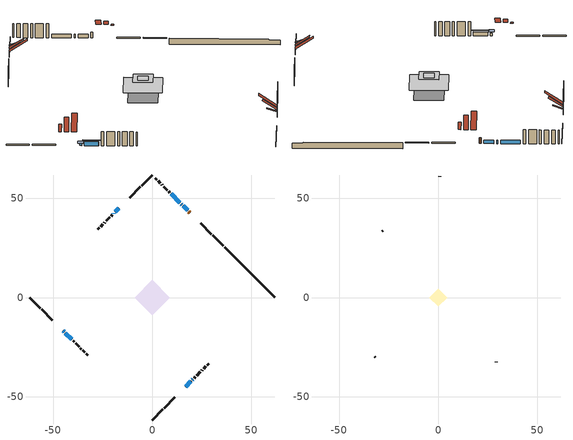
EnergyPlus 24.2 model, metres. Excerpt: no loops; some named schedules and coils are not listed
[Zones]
conditioned space
 floor adiabatic (AdiabaticFloorConstruction): -8.85,0 0,8.85 8.85,0 0,-8.85 z3.3
 floor foundation (Slab1 construction): -6.33,0.5 -0.5,6.33 6.33,-0.5 0.5,-6.33 z-1.17
 wall outside (RimJoist1 construction): 0,-61.76 5.32,-56.44 / -61.76,0 -56.44,-5.32 / 0,61.76 -5.32,56.44 / 35.79,25.97 30.47,31.29 z0.86:1.16
 wall outside (RimJoist2 construction): 5.97,-55.79 11.41,-50.35 / -55.79,-5.97 -50.35,-11.41 / -5.97,55.79 -11.41,50.35 / 29.82,31.95 24.38,37.38 z0.86:1.16
 wall outside (AdiabaticWallConstruction 1): 18.92,42.84 18.49,43.27 z0.86:2.89
 wall outside (AdiabaticWallConstruction): -44.89,-16.87 -44.46,-17.31 z0.86:1.78; 17.83,43.93 15.57,46.19 / 16.87,-44.89 19.54,-42.22 / -16.87,44.89 -18.65,43.11 / 14.91,46.85 14.62,47.14 / 20.19,-41.57 20.48,-41.28 / -19.3,42.46 -19.45,42.31 / 13.97,47.8 9.53,52.24 z0.86:2.08; -43.8,-17.96 -40.59,-21.17 z0.86:2.21
 wall outside (Wall1 construction): 21.14,-40.62 21.73,-40.03 / -39.94,-21.82 -39.34,-22.42 / -20.11,41.65 -20.7,41.06 / 8.87,52.89 8.28,53.48 z0.86:5.74
 wall outside (Wall2 construction): 22.39,-39.37 24.2,-37.56 / -38.69,-23.07 -36.88,-24.89 / -21.36,40.4 -23.17,38.59 / 7.62,54.14 5.81,55.95 z0.86:5.74
 wall outside (Wall3 construction): 24.86,-36.9 25.29,-36.47 / -36.22,-25.54 -35.79,-25.97 / -23.83,37.94 -24.26,37.5 / 5.15,56.61 4.72,57.04 z0.86:5.74
 wall outside (Wall5 construction): 25.95,-35.82 27.03,-34.73 / -35.13,-26.63 -34.04,-27.72 / -24.91,36.85 -26,35.76 / 4.06,57.7 2.98,58.79 z0.86:5.74
 wall outside (Wall7 construction): 27.69,-34.07 28.48,-33.28 / -33.39,-28.38 -32.59,-29.17 / -26.66,35.1 -27.45,34.31 / 2.32,59.44 1.53,60.24 z0.86:5.74
 wall foundation (FoundationWall1 construction): 36.45,25.31,-1.17 36.45,25.31,0.86 59.23,2.53,0.86 59.23,2.53,0.51 61.76,0,0.51 61.76,0,-1.17
 window (WindowConstruction 5): -44.89,-16.87 -44.46,-17.3 z0.86:1.77
 window (WindowConstruction 2): 17.83,43.93 15.57,46.19 z0.86:2.08
 window (WindowConstruction 3): 16.87,-44.89 19.54,-42.23 z0.86:2.08
 window (WindowConstruction 4): -16.87,44.89 -18.65,43.11 z0.86:2.08
 window (WindowConstruction 6): 14.91,46.85 14.62,47.14 z0.86:2.08
 window (WindowConstruction 7): 20.19,-41.57 20.48,-41.28 z0.86:2.08
 window (WindowConstruction): -43.8,-17.96 -40.59,-21.17 z0.86:2.21
 window (WindowConstruction 8): -19.31,42.46 -19.45,42.31 z0.86:2.08
 window (WindowConstruction 1): 13.97,47.8 9.53,52.24 z0.86:2.08
 door (Door): 18.92,42.84 18.49,43.27 z0.86:2.89
 ceiling adiabatic (AdiabaticFloorConstruction): 0,-8.85 8.85,0 0,8.85 -8.85,0 z3.3
 roof outside (Roof2 construction): 14.32,-47.44,5.74 11.04,-44.17,8.82 10.06,-45.15,8.82 13.33,-48.43,5.74; -47.44,-14.32,5.74 -44.17,-11.04,8.82 -45.15,-10.06,8.82 -48.43,-13.33,5.74; -14.32,47.44,5.74 -11.04,44.17,8.82 -10.06,45.15,8.82 -13.33,48.43,5.74; 21.47,40.29,5.74 18.2,37.02,8.82 19.18,36.03,8.82 22.46,39.31,5.74
attic - vented
 floor to conditioned space (Floor1 construction Reversed): -2.38,0 0,2.38 2.38,0 0,-2.38 z5.74
 floor to conditioned space (Floor2 construction Reversed): -4.53,0 0,4.53 4.53,0 0,-4.53 z5.74
 wall outside (Wall8 construction): 29.14,-32.62 29.35,-32.41 / -31.94,-29.82 -31.72,-30.04 / -28.11,33.65 -28.32,33.44 / 0.87,60.89 0.66,61.11 z0.86:5.74
 roof outside (Roof1 construction): 12.68,-49.08,5.74 10.36,-46.76,6.83 9.74,-47.37,6.83 12.07,-49.7,5.74; -49.08,-12.68,5.74 -46.76,-10.36,6.83 -47.37,-9.74,6.83 -49.7,-12.07,5.74; -12.68,49.08,5.74 -10.36,46.76,6.83 -9.74,47.37,6.83 -12.07,49.7,5.74; 23.11,38.65,5.74 20.79,36.33,6.83 21.4,35.71,6.83 23.73,38.04,5.74
 roof outside (Roof3 construction): 16.22,-45.55,5.74 12.09,-41.42,9.63 10.84,-42.66,9.63 14.97,-46.79,5.74; -45.55,-16.22,5.74 -41.42,-12.09,9.63 -42.66,-10.84,9.63 -46.79,-14.97,5.74; -16.22,45.55,5.74 -12.09,41.42,9.63 -10.84,42.66,9.63 -14.97,46.79,5.74; 19.57,42.19,5.74 15.44,38.06,9.63 16.69,36.82,9.63 20.82,40.95,5.74
shading: -44.03,-17.73 -45.32,-16.44 -46.4,-17.52 -45.1,-18.81 z2.38; -40.16,-21.6 -44.23,-17.53 -44.34,-17.64 -40.27,-21.7 z2.82
[Building]
Building 1: Terrain=Suburbs
[Site:Location]
Montreal Intl AP_QC: Latitude {deg}=45.47; Longitude {deg}=-73.74; Time Zone {hr}=-5; Elevation {m}=36; Keep Site Location Information=Yes
[Site:GroundTemperature:Shallow]
2.07863, -0.316383, -0.508184, 0.628371, 5.19101, 9.73239, 13.6695, 16.1636, 16.3755, 14.347, 10.5102, 6.10817
[Site:WaterMainsTemperature]
Calculation Method=Schedule; Temperature Schedule=mains temperature schedule
[Material] Roughness=Rough; Thermal Absorptance=0.9
Name | Thickness {m} | Conductivity {W/m-K} | Density {kg/m3} | Specific Heat {J/kg-K} | Solar Absorptance | Visible Absorptance
asphalt or fiberglass shingles | 0.00635 | 0.162714 | 1121.4 | 1465.45 | 0.84 | 0.84
ceiling loosefill ins | 0.0846667 | 0.0480833 | 16.02 | 1046.75 | 0.7 | 0.7
ceiling stud and cavity | 0.1397 | 0.0932282 | 65.682 | 1177.47 | 0.7 | 0.7
ceiling stud and cavity 1 | 0.1397 | 0.101195 | 65.682 | 1177.47 | 0.7 | 0.7
concrete 4.0 in. | 0.1016 | 1.803125 | 2242.8 | 837.4 | 0.7 | 0.7
concrete 8.0 in. | 0.2032 | 1.803125 | 2242.8 | 837.4 | 0.7 | 0.7
door material | 0.04445 | 0.053851 | 512.64 | 1214.23 | 0.7 | 0.7
exterior vertical ins | 0.0330777 | 0.029427 | 32.04 | 1214.23 | 0.7 | 0.7
floor covering | 0.0127 | 0.0433444 | 54.468 | 1339.84 | 0.6 | 0.6
floor rigid ins; wall rigid ins 1 | 0.512978 | 0.029427 | 32.04 | 1214.23 | 0.7 | 0.7
floor stud and cavity | 0.1397 | 1.75129 | 37.0049 | 1207.88 | 0.7 | 0.7
furniture material conditioned space 1 | 0.1524 | 0.115458 | 640.8 | 1214.23 | 0.6 | 0.6
gypsum board | 0.0127 | 0.160291 | 801 | 837.4 | 0.6 | 0.6
gypsum board 1 | 0.0127 | 0.160291 | 801 | 837.4 | 0.7 | 0.7
osb sheathing 0.5 in. | 0.0127 | 0.115458 | 512.64 | 1214.23 | 0.7 | 0.7
osb sheathing 0.75 in. | 0.01905 | 0.115458 | 512.64 | 1214.23 | 0.7 | 0.7
osb sheathing 2.0 in. | 0.0508 | 0.115458 | 512.64 | 1214.23 | 0.7 | 0.7
rim joist rigid ins; wall rigid ins | 0.051816 | 0.029427 | 32.04 | 1214.23 | 0.7 | 0.7
rim joist rigid ins 1 | 0.103632 | 0.029427 | 32.04 | 1214.23 | 0.7 | 0.7
rim joist stud and cavity | 0.0508 | 0.0379815 | 125.044 | 1163.47 | 0.6 | 0.6
rim joist stud and cavity 1 | 0.0508 | 0.0592914 | 125.044 | 1163.47 | 0.6 | 0.6
roof stud and cavity | 0.2032 | 0.113456 | 78.34581 | 1123.46 | 0.7 | 0.7
wall stud and cavity | 0.1397 | 0.148021 | 139.0536 | 1170.24 | 0.7 | 0.7
wall stud and cavity 1 | 0.1397 | 0.185807 | 139.0536 | 1170.24 | 0.7 | 0.7
wall stud and cavity 2 | 0.1397 | 0.32384 | 139.0536 | 1170.24 | 0.7 | 0.7
wall stud and cavity 3 | 0.1397 | 0.203435 | 139.0536 | 1170.24 | 0.7 | 0.7
wall stud and cavity 4 | 0.1397 | 0.318638 | 139.0536 | 1170.24 | 0.7 | 0.7
wall stud and cavity 5 | 0.0889 | 6.1454 | 50.32683 | 1063.81 | 0.6 | 0.6
wall stud and cavity 6 | 0.0889 | 0.380278 | 52.3479 | 1209.89 | 0.7 | 0.7
wall stud and cavity 7 | 0.0889 | 0.391764 | 83.0341 | 1211.67 | 0.7 | 0.7
wood siding | 0.0254 | 0.102417 | 544.68 | 1172.36 | 0 | 0
wood siding 1 | 0.00254 | 0.102417 | 544.68 | 1172.36 | 0 | 0
wood siding 2; wood siding 3; wood siding 4 | 0.0254 | 0.102417 | 544.68 | 1172.36 | 0.7 | 0.7
[WindowMaterial:SimpleGlazingSystem]
Name | U-Factor {W/m2-K} | Solar Heat Gain Coefficient
WindowMaterial | 4.09838 | 0.69
WindowMaterial 1 | 2.97187 | 0.6
WindowMaterial 2 | 2.97868 | 0.61
WindowMaterial 3 | 3.09508 | 0.34
[Construction]
AdiabaticFloorConstruction: floor stud and cavity, floor rigid ins, osb sheathing 0.75 in., floor covering
AdiabaticWallConstruction: wood siding 3, wall rigid ins 1, wall stud and cavity 6, gypsum board
AdiabaticWallConstruction 1: wood siding 4, wall rigid ins 1, wall stud and cavity 6, gypsum board
Door: door material
Floor1 construction Reversed: gypsum board, ceiling stud and cavity, ceiling loosefill ins
Floor2 construction Reversed: gypsum board, ceiling stud and cavity 1, ceiling loosefill ins
FoundationWall1 construction: concrete 8.0 in., gypsum board 1
furniture construction conditioned space 1: furniture material conditioned space 1
PartitionWallConstruction: gypsum board, wall stud and cavity 7, gypsum board
RimJoist1 construction: wood siding 2, rim joist rigid ins, osb sheathing 2.0 in., rim joist stud and cavity
RimJoist2 construction: wood siding 2, rim joist rigid ins 1, osb sheathing 2.0 in., rim joist stud and cavity 1
Roof1 construction; Roof3 construction: asphalt or fiberglass shingles
Roof2 construction: asphalt or fiberglass shingles, osb sheathing 0.75 in., roof stud and cavity, gypsum board
Slab1 construction: concrete 4.0 in.
Wall1 construction: wood siding, wall rigid ins, osb sheathing 0.5 in., wall stud and cavity, gypsum board
Wall2 construction: wood siding, wall rigid ins, osb sheathing 0.5 in., wall stud and cavity 1, gypsum board
Wall3 construction: wood siding, wall rigid ins, osb sheathing 0.5 in., wall stud and cavity 2, gypsum board
Wall5 construction: wood siding, wall rigid ins, osb sheathing 0.5 in., wall stud and cavity 3, gypsum board
Wall7 construction: wood siding, wall rigid ins, osb sheathing 0.5 in., wall stud and cavity 4, gypsum board
Wall8 construction: wood siding 1, wall stud and cavity 5
WindowConstruction; WindowConstruction 1; WindowConstruction 3; WindowConstruction 4: WindowMaterial
WindowConstruction 2: WindowMaterial 1
WindowConstruction 5: WindowMaterial 2
WindowConstruction 6; WindowConstruction 7; WindowConstruction 8: WindowMaterial 3
[Zone] Multiplier=1; Part of Total Floor Area=Yes
Name | Volume {m3}
attic - vented | 28.2561
conditioned space | 590.7
[Space]
Name | Zone | Volume {m3}
attic - vented 1 | attic - vented | 28.2561
conditioned space 1 | conditioned space | 590.7
[ZoneInfiltration:EffectiveLeakageArea]
infil attic - vented 1: Zone or Space=attic - vented 1; Schedule=Always On Discrete; Effective Air Leakage Area {cm2}=2095.2; Stack Coefficient=0.000609926; Wind Coefficient=1.66862e-05
[ZoneMixing]
whole house fan mix: Zone or Space=attic - vented; Schedule=Always On Continuous; Design Flow Rate Calculation Method=Flow/Zone; Design Flow Rate {m3/s}=0; Source Zone or Space=conditioned space
[SurfaceProperty:ExposedFoundationPerimeter]
Slab1: Exposed Perimeter Calculation Method=TotalExposedPerimeter; Total Exposed Perimeter {m}=35.8
[InternalMass] Zone or ZoneList=conditioned space; Space or SpaceList=conditioned space 1
Name | Construction | Surface Area {m2}
furniture mass conditioned space 1 | furniture construction conditioned space 1 | 94.5199
partition wall mass | PartitionWallConstruction | 236.3
[Lights]
interior lighting: Zone or ZoneList or Space or SpaceList=conditioned space 1; Schedule=interior lighting schedule; Design Level Calculation Method=LightingLevel; Lighting Level {W}=343.2; Return Air Fraction=0; Fraction Radiant=0.6; Fraction Visible=0.2; Fraction Replaceable=1
[People]
occupants: Zone or ZoneList or Space or SpaceList=conditioned space 1; Number of People Schedule=occupants schedule; Number of People Calculation Method=People; Number of People=3; Fraction Radiant=0.314171; Sensible Heat Fraction=0.56303; Activity Level Schedule=occupants activity schedule; Carbon Dioxide Generation Rate {m3/s-W}=0; Enable ASHRAE 55 Comfort Warnings=No; Mean Radiant Temperature Calculation Type=EnclosureAveraged
[ElectricEquipment] Zone or ZoneList or Space or SpaceList=conditioned space 1; Design Level Calculation Method=EquipmentLevel
Name | Schedule | Design Level {W} | Fraction Latent | Fraction Radiant | Fraction Lost
clothes dryer | clothes dryer schedule | 140.772 | 0.015 | 0.081 | 0.85
clothes washer | clothes washer schedule | 32.1985 | 0.03 | 0.162 | 0.7
cooking range | cooking range schedule | 215.147 | 0.08 | 0.432 | 0.2
dishwasher | dishwasher schedule | 66.8632 | 0.3 | 0.18 | 0.4
fridge | fridge schedule | 72.9452 | 0 | 0.6 | 0
mech vent house fan | mech vent house fan schedule | 720 | 0 | 0 | 1
mech vent house fan cfis | mech vent house fan cfis schedule | 0 | 0 | 0 | 0
misc plug loads | misc plug loads schedule | 494.7 | 0.045 | 0.513 | 0.1
whole house fan | Always On Discrete | 0 | 0 | 0 | 1
[OtherEquipment] Zone or ZoneList or Space or SpaceList=conditioned space 1; Design Level Calculation Method=EquipmentLevel
Name | Fuel Type | Schedule | Design Level {W} | Fraction Latent | Fraction Radiant | Fraction Lost
clothes dryer 1 | Electricity | clothes dryer schedule | 0 | 0.015 | 0.081 | 0.85
cooking range 1 | Electricity | cooking range schedule | 0 | 0.08 | 0.432 | 0.2
general water use latent | None | general water use schedule | 62.594 | 1 | 0 | 0
general water use sensible | None | general water use schedule | -61.6891 | 0 | 0.6 | 0
mech vent house fan latent load | None | Always On Discrete | 0 | 1 | 0 | 0
mech vent house fan sensible load | None | Always On Discrete | 0 | 0 | 0 | 0
water heater energy adjustment1 | Electricity | Always On Discrete | 0.01 | 0 | 0 | 1
[ZoneInfiltration:DesignFlowRate] Zone or ZoneList or Space or SpaceList=conditioned space 1; Schedule=Always On Discrete; Design Flow Rate Calculation Method=Flow/Zone; Design Flow Rate {m3/s}=0
infil flow; natural vent flow; whole house fan flow
[ZoneControl:Thermostat]
conditioned space Thermostat: Zone or ZoneList=conditioned space; Control Type Schedule=conditioned space Thermostat Schedule; Control 1=conditioned space temperature setpoint; Temperature Difference Between Cutout And Setpoint {deltaC}=0
[ThermostatSetpoint:DualSetpoint]
conditioned space temperature setpoint: Heating Setpoint Temperature Schedule=heating setpoint; Cooling Setpoint Temperature Schedule=cooling setpoint
[AirLoopHVAC:UnitarySystem]
unit heater unitary system: Control Type=Load; Controlling Zone or Thermostat Location=conditioned space; Dehumidification Control Type=None; Availability Schedule=Always On Discrete; Supply Fan=unit heater supply fan; Fan Placement=BlowThrough; Supply Air Fan Operating Mode Schedule=unit heater auto fan schedule; Heating Coil=unit heater htg coil; DX Heating Coil Sizing Ratio=1; Use DOAS DX Cooling Coil=No; Minimum Supply Air Temperature {C}=2; Latent Load Control=SensibleOnlyLoadControl; Cooling Supply Air Flow Rate Method=None; Heating Supply Air Flow Rate Method=SupplyAirFlowRate; Heating Supply Air Flow Rate {m3/s}=0.00141584; No Load Supply Air Flow Rate Method=SupplyAirFlowRate; No Load Supply Air Flow Rate {m3/s}=0; No Load Supply Air Flow Rate Control Set To Low Speed=Yes; Maximum Supply Air Temperature {C}=48.8889; Maximum Outdoor Dry-Bulb Temperature for Supplemental Heater Operation {C}=21; Ancillary On-Cycle Electric Power {W}=0; Ancillary Off-Cycle Electric Power {W}=0
[Zone equipment]
conditioned space: electric baseboard, unit heater unitary system
[Foundation:Kiva]
Foundation Kiva 1: Initial Indoor Air Temperature {C}=21; Wall Height Above Grade {m}=0.859993; Wall Depth Below Slab {m}=0.2032; Custom Block Material Name 1=exterior vertical ins; Custom Block Depth 1 {m}=2.03; Custom Block X Position 1 {m}=0.2159; Custom Block Z Position 1 {m}=0
[Foundation:Kiva:Settings]
Soil Conductivity {W/m-K}=0.849921; Soil Density {kg/m3}=1842.3; Soil Specific Heat {J/kg-K}=418.7; Ground Solar Absorptivity=0.9; Ground Thermal Absorptivity=0.9; Ground Surface Roughness {m}=0.03; Far-Field Width {m}=40; Deep-Ground Boundary Condition=ZeroFlux; Deep-Ground Depth {m}=40; Minimum Cell Dimension {m}=0.2; Maximum Cell Growth Coefficient=3; Simulation Timestep=Timestep
[Exterior:Lights]
exterior lighting: Schedule=exterior lighting schedule; Design Level {W}=75.6
[EnergyManagementSystem:Sensor] Output:Variable or Output:Meter Index Key=conditioned space
Name | Output:Variable or Output:Meter
conditioned_space_clg_unmet_s | Zone Cooling Setpoint Not Met Time
conditioned_space_htg_unmet_s | Zone Heating Setpoint Not Met Time
fridge_tin_s; tin_s; tin_s_1 | Zone Mean Air Temperature
tout_s | Zone Outdoor Air Drybulb Temperature
win_s | Zone Air Humidity Ratio
[Schedule:Constant]
Name | Hourly Value
Always On Continuous; mech vent house fan schedule; mech vent house fan cfis schedule; Always On Discrete | 1
occupants activity schedule | 117.228
fridge schedule; unit heater auto fan schedule | 0
[Schedule:Week:Daily]
interior lighting schedule Week Rule - Jan1-Jan27: interior lighting schedule day, interior lighting schedule day, interior lighting schedule day, interior lighting schedule day, interior lighting schedule day, interior lighting schedule day, interior lighting schedule day, interior lighting schedule default day, interior lighting schedule default day, interior lighting schedule default day, interior lighting schedule default day, interior lighting schedule default day
interior lighting schedule Week Rule - Jan28-Feb3: interior lighting schedule day, interior lighting schedule day, interior lighting schedule day, interior lighting schedule day, interior lighting schedule day 1, interior lighting schedule day 1, interior lighting schedule day 1, interior lighting schedule default day, interior lighting schedule default day, interior lighting schedule default day, interior lighting schedule default day, interior lighting schedule default day
interior lighting schedule Week Rule - Feb4-Feb24: interior lighting schedule day 1, interior lighting schedule day 1, interior lighting schedule day 1, interior lighting schedule day 1, interior lighting schedule day 1, interior lighting schedule day 1, interior lighting schedule day 1, interior lighting schedule default day, interior lighting schedule default day, interior lighting schedule default day, interior lighting schedule default day, interior lighting schedule default day
interior lighting schedule Week Rule - Feb25-Mar3: interior lighting schedule day 1, interior lighting schedule day 1, interior lighting schedule day 1, interior lighting schedule day 1, interior lighting schedule day 2, interior lighting schedule day 2, interior lighting schedule day 2, interior lighting schedule default day, interior lighting schedule default day, interior lighting schedule default day, interior lighting schedule default day, interior lighting schedule default day
interior lighting schedule Week Rule - Mar4-Mar31: interior lighting schedule day 2, interior lighting schedule day 2, interior lighting schedule day 2, interior lighting schedule day 2, interior lighting schedule day 2, interior lighting schedule day 2, interior lighting schedule day 2, interior lighting schedule default day, interior lighting schedule default day, interior lighting schedule default day, interior lighting schedule default day, interior lighting schedule default day
interior lighting schedule Week Rule - Apr1-Apr28: interior lighting schedule day 3, interior lighting schedule day 3, interior lighting schedule day 3, interior lighting schedule day 3, interior lighting schedule day 3, interior lighting schedule day 3, interior lighting schedule day 3, interior lighting schedule default day, interior lighting schedule default day, interior lighting schedule default day, interior lighting schedule default day, interior lighting schedule default day
interior lighting schedule Week Rule - Apr29-May5: interior lighting schedule day 3, interior lighting schedule day 3, interior lighting schedule day 4, interior lighting schedule day 4, interior lighting schedule day 4, interior lighting schedule day 4, interior lighting schedule day 4, interior lighting schedule default day, interior lighting schedule default day, interior lighting schedule default day, interior lighting schedule default day, interior lighting schedule default day
interior lighting schedule Week Rule - May6-May26: interior lighting schedule day 4, interior lighting schedule day 4, interior lighting schedule day 4, interior lighting schedule day 4, interior lighting schedule day 4, interior lighting schedule day 4, interior lighting schedule day 4, interior lighting schedule default day, interior lighting schedule default day, interior lighting schedule default day, interior lighting schedule default day, interior lighting schedule default day
interior lighting schedule Week Rule - May27-Jun2: interior lighting schedule day 4, interior lighting schedule day 4, interior lighting schedule day 4, interior lighting schedule day 4, interior lighting schedule day 4, interior lighting schedule day 5, interior lighting schedule day 5, interior lighting schedule default day, interior lighting schedule default day, interior lighting schedule default day, interior lighting schedule default day, interior lighting schedule default day
interior lighting schedule Week Rule - Jun3-Jun30: interior lighting schedule day 5, interior lighting schedule day 5, interior lighting schedule day 5, interior lighting schedule day 5, interior lighting schedule day 5, interior lighting schedule day 5, interior lighting schedule day 5, interior lighting schedule default day, interior lighting schedule default day, interior lighting schedule default day, interior lighting schedule default day, interior lighting schedule default day
interior lighting schedule Week Rule - Jul1-Jul28: interior lighting schedule day 6, interior lighting schedule day 6, interior lighting schedule day 6, interior lighting schedule day 6, interior lighting schedule day 6, interior lighting schedule day 6, interior lighting schedule day 6, interior lighting schedule default day, interior lighting schedule default day, interior lighting schedule default day, interior lighting schedule default day, interior lighting schedule default day
interior lighting schedule Week Rule - Jul29-Aug4: interior lighting schedule day 6, interior lighting schedule day 6, interior lighting schedule day 6, interior lighting schedule day 7, interior lighting schedule day 7, interior lighting schedule day 7, interior lighting schedule day 7, interior lighting schedule default day, interior lighting schedule default day, interior lighting schedule default day, interior lighting schedule default day, interior lighting schedule default day
interior lighting schedule Week Rule - Aug5-Aug25: interior lighting schedule day 7, interior lighting schedule day 7, interior lighting schedule day 7, interior lighting schedule day 7, interior lighting schedule day 7, interior lighting schedule day 7, interior lighting schedule day 7, interior lighting schedule default day, interior lighting schedule default day, interior lighting schedule default day, interior lighting schedule default day, interior lighting schedule default day
interior lighting schedule Week Rule - Aug26-Sep1: interior lighting schedule day 7, interior lighting schedule day 7, interior lighting schedule day 7, interior lighting schedule day 7, interior lighting schedule day 7, interior lighting schedule day 7, interior lighting schedule day 8, interior lighting schedule default day, interior lighting schedule default day, interior lighting schedule default day, interior lighting schedule default day, interior lighting schedule default day
interior lighting schedule Week Rule - Sep2-Sep29: interior lighting schedule day 8, interior lighting schedule day 8, interior lighting schedule day 8, interior lighting schedule day 8, interior lighting schedule day 8, interior lighting schedule day 8, interior lighting schedule day 8, interior lighting schedule default day, interior lighting schedule default day, interior lighting schedule default day, interior lighting schedule default day, interior lighting schedule default day
interior lighting schedule Week Rule - Sep30-Oct6: interior lighting schedule day 8, interior lighting schedule day 9, interior lighting schedule day 9, interior lighting schedule day 9, interior lighting schedule day 9, interior lighting schedule day 9, interior lighting schedule day 9, interior lighting schedule default day, interior lighting schedule default day, interior lighting schedule default day, interior lighting schedule default day, interior lighting schedule default day
interior lighting schedule Week Rule - Oct7-Oct27: interior lighting schedule day 9, interior lighting schedule day 9, interior lighting schedule day 9, interior lighting schedule day 9, interior lighting schedule day 9, interior lighting schedule day 9, interior lighting schedule day 9, interior lighting schedule default day, interior lighting schedule default day, interior lighting schedule default day, interior lighting schedule default day, interior lighting schedule default day
interior lighting schedule Week Rule - Oct28-Nov3: interior lighting schedule day 9, interior lighting schedule day 9, interior lighting schedule day 9, interior lighting schedule day 9, interior lighting schedule day 10, interior lighting schedule day 10, interior lighting schedule day 10, interior lighting schedule default day, interior lighting schedule default day, interior lighting schedule default day, interior lighting schedule default day, interior lighting schedule default day
interior lighting schedule Week Rule - Nov4-Nov24: interior lighting schedule day 10, interior lighting schedule day 10, interior lighting schedule day 10, interior lighting schedule day 10, interior lighting schedule day 10, interior lighting schedule day 10, interior lighting schedule day 10, interior lighting schedule default day, interior lighting schedule default day, interior lighting schedule default day, interior lighting schedule default day, interior lighting schedule default day
interior lighting schedule Week Rule - Nov25-Dec1: interior lighting schedule day 10, interior lighting schedule day 10, interior lighting schedule day 10, interior lighting schedule day 10, interior lighting schedule day 10, interior lighting schedule day 10, interior lighting schedule day 11, interior lighting schedule default day, interior lighting schedule default day, interior lighting schedule default day, interior lighting schedule default day, interior lighting schedule default day
interior lighting schedule Week Rule - Dec2-Dec31: interior lighting schedule day 11, interior lighting schedule day 11, interior lighting schedule day 11, interior lighting schedule day 11, interior lighting schedule day 11, interior lighting schedule day 11, interior lighting schedule day 11, interior lighting schedule default day, interior lighting schedule default day, interior lighting schedule default day, interior lighting schedule default day, interior lighting schedule default day
occupants schedule Week Rule - Jan1-Dec31: occupants schedule day, occupants schedule day, occupants schedule day, occupants schedule day, occupants schedule day, occupants schedule day, occupants schedule day, occupants schedule default day, occupants schedule default day, occupants schedule default day, occupants schedule default day, occupants schedule default day
clothes dryer schedule Week Rule - Jan1-Dec31: clothes dryer schedule day, clothes dryer schedule day, clothes dryer schedule day, clothes dryer schedule day, clothes dryer schedule day, clothes dryer schedule day, clothes dryer schedule day, clothes dryer schedule default day, clothes dryer schedule default day, clothes dryer schedule default day, clothes dryer schedule default day, clothes dryer schedule default day
clothes washer schedule Week Rule - Jan1-Dec31: clothes washer schedule day, clothes washer schedule day, clothes washer schedule day, clothes washer schedule day, clothes washer schedule day, clothes washer schedule day, clothes washer schedule day, clothes washer schedule default day, clothes washer schedule default day, clothes washer schedule default day, clothes washer schedule default day, clothes washer schedule default day
cooking range schedule Week Rule - Jan1-Dec31: cooking range schedule day, cooking range schedule day, cooking range schedule day, cooking range schedule day, cooking range schedule day, cooking range schedule day, cooking range schedule day, cooking range schedule default day, cooking range schedule default day, cooking range schedule default day, cooking range schedule default day, cooking range schedule default day
dishwasher schedule Week Rule - Jan1-Dec31: dishwasher schedule day, dishwasher schedule day, dishwasher schedule day, dishwasher schedule day, dishwasher schedule day, dishwasher schedule day, dishwasher schedule day, dishwasher schedule default day, dishwasher schedule default day, dishwasher schedule default day, dishwasher schedule default day, dishwasher schedule default day
misc plug loads schedule Week Rule - Jan1-Dec31: misc plug loads schedule day, misc plug loads schedule day, misc plug loads schedule day, misc plug loads schedule day, misc plug loads schedule day, misc plug loads schedule day, misc plug loads schedule day, misc plug loads schedule default day, misc plug loads schedule default day, misc plug loads schedule default day, misc plug loads schedule default day, misc plug loads schedule default day
general water use schedule Week Rule - Jan1-Dec31: general water use schedule day, general water use schedule day, general water use schedule day, general water use schedule day, general water use schedule day, general water use schedule day, general water use schedule day, general water use schedule default day, general water use schedule default day, general water use schedule default day, general water use schedule default day, general water use schedule default day
exterior lighting schedule Week Rule - Jan1-Jan27: exterior lighting schedule day, exterior lighting schedule day, exterior lighting schedule day, exterior lighting schedule day, exterior lighting schedule day, exterior lighting schedule day, exterior lighting schedule day, exterior lighting schedule default day, exterior lighting schedule default day, exterior lighting schedule default day, exterior lighting schedule default day, exterior lighting schedule default day
exterior lighting schedule Week Rule - Jan28-Feb3: exterior lighting schedule day, exterior lighting schedule day, exterior lighting schedule day, exterior lighting schedule day, exterior lighting schedule day 1, exterior lighting schedule day 1, exterior lighting schedule day 1, exterior lighting schedule default day, exterior lighting schedule default day, exterior lighting schedule default day, exterior lighting schedule default day, exterior lighting schedule default day
exterior lighting schedule Week Rule - Feb4-Feb24: exterior lighting schedule day 1, exterior lighting schedule day 1, exterior lighting schedule day 1, exterior lighting schedule day 1, exterior lighting schedule day 1, exterior lighting schedule day 1, exterior lighting schedule day 1, exterior lighting schedule default day, exterior lighting schedule default day, exterior lighting schedule default day, exterior lighting schedule default day, exterior lighting schedule default day
exterior lighting schedule Week Rule - Feb25-Mar3: exterior lighting schedule day 1, exterior lighting schedule day 1, exterior lighting schedule day 1, exterior lighting schedule day 1, exterior lighting schedule day 2, exterior lighting schedule day 2, exterior lighting schedule day 2, exterior lighting schedule default day, exterior lighting schedule default day, exterior lighting schedule default day, exterior lighting schedule default day, exterior lighting schedule default day
exterior lighting schedule Week Rule - Mar4-Mar31: exterior lighting schedule day 2, exterior lighting schedule day 2, exterior lighting schedule day 2, exterior lighting schedule day 2, exterior lighting schedule day 2, exterior lighting schedule day 2, exterior lighting schedule day 2, exterior lighting schedule default day, exterior lighting schedule default day, exterior lighting schedule default day, exterior lighting schedule default day, exterior lighting schedule default day
exterior lighting schedule Week Rule - Apr1-Apr28: exterior lighting schedule day 3, exterior lighting schedule day 3, exterior lighting schedule day 3, exterior lighting schedule day 3, exterior lighting schedule day 3, exterior lighting schedule day 3, exterior lighting schedule day 3, exterior lighting schedule default day, exterior lighting schedule default day, exterior lighting schedule default day, exterior lighting schedule default day, exterior lighting schedule default day
exterior lighting schedule Week Rule - Apr29-May5: exterior lighting schedule day 3, exterior lighting schedule day 3, exterior lighting schedule day 4, exterior lighting schedule day 4, exterior lighting schedule day 4, exterior lighting schedule day 4, exterior lighting schedule day 4, exterior lighting schedule default day, exterior lighting schedule default day, exterior lighting schedule default day, exterior lighting schedule default day, exterior lighting schedule default day
exterior lighting schedule Week Rule - May6-May26: exterior lighting schedule day 4, exterior lighting schedule day 4, exterior lighting schedule day 4, exterior lighting schedule day 4, exterior lighting schedule day 4, exterior lighting schedule day 4, exterior lighting schedule day 4, exterior lighting schedule default day, exterior lighting schedule default day, exterior lighting schedule default day, exterior lighting schedule default day, exterior lighting schedule default day
exterior lighting schedule Week Rule - May27-Jun2: exterior lighting schedule day 4, exterior lighting schedule day 4, exterior lighting schedule day 4, exterior lighting schedule day 4, exterior lighting schedule day 4, exterior lighting schedule day 5, exterior lighting schedule day 5, exterior lighting schedule default day, exterior lighting schedule default day, exterior lighting schedule default day, exterior lighting schedule default day, exterior lighting schedule default day
exterior lighting schedule Week Rule - Jun3-Jun30: exterior lighting schedule day 5, exterior lighting schedule day 5, exterior lighting schedule day 5, exterior lighting schedule day 5, exterior lighting schedule day 5, exterior lighting schedule day 5, exterior lighting schedule day 5, exterior lighting schedule default day, exterior lighting schedule default day, exterior lighting schedule default day, exterior lighting schedule default day, exterior lighting schedule default day
exterior lighting schedule Week Rule - Jul1-Jul28: exterior lighting schedule day 6, exterior lighting schedule day 6, exterior lighting schedule day 6, exterior lighting schedule day 6, exterior lighting schedule day 6, exterior lighting schedule day 6, exterior lighting schedule day 6, exterior lighting schedule default day, exterior lighting schedule default day, exterior lighting schedule default day, exterior lighting schedule default day, exterior lighting schedule default day
exterior lighting schedule Week Rule - Jul29-Aug4: exterior lighting schedule day 6, exterior lighting schedule day 6, exterior lighting schedule day 6, exterior lighting schedule day 7, exterior lighting schedule day 7, exterior lighting schedule day 7, exterior lighting schedule day 7, exterior lighting schedule default day, exterior lighting schedule default day, exterior lighting schedule default day, exterior lighting schedule default day, exterior lighting schedule default day
exterior lighting schedule Week Rule - Aug5-Aug25: exterior lighting schedule day 7, exterior lighting schedule day 7, exterior lighting schedule day 7, exterior lighting schedule day 7, exterior lighting schedule day 7, exterior lighting schedule day 7, exterior lighting schedule day 7, exterior lighting schedule default day, exterior lighting schedule default day, exterior lighting schedule default day, exterior lighting schedule default day, exterior lighting schedule default day
exterior lighting schedule Week Rule - Aug26-Sep1: exterior lighting schedule day 7, exterior lighting schedule day 7, exterior lighting schedule day 7, exterior lighting schedule day 7, exterior lighting schedule day 7, exterior lighting schedule day 7, exterior lighting schedule day 8, exterior lighting schedule default day, exterior lighting schedule default day, exterior lighting schedule default day, exterior lighting schedule default day, exterior lighting schedule default day
[Schedule:Year]
interior lighting schedule: interior lighting schedule Week Rule - Jan1-Jan27, 1, 1, 1, 27, interior lighting schedule Week Rule - Jan28-Feb3, 1, 28, 2, 3, interior lighting schedule Week Rule - Feb4-Feb24, 2, 4, 2, 24, interior lighting schedule Week Rule - Feb25-Mar3, 2, 25, 3, 3, interior lighting schedule Week Rule - Mar4-Mar31, 3, 4, 3, 31, interior lighting schedule Week Rule - Apr1-Apr28, 4, 1, 4, 28, interior lighting schedule Week Rule - Apr29-May5, 4, 29, 5, 5, interior lighting schedule Week Rule - May6-May26, 5, 6, 5, 26, interior lighting schedule Week Rule - May27-Jun2, 5, 27, 6, 2, interior lighting schedule Week Rule - Jun3-Jun30, 6, 3, 6, 30, interior lighting schedule Week Rule - Jul1-Jul28, 7, 1, 7, 28, interior lighting schedule Week Rule - Jul29-Aug4, 7, 29, 8, 4, interior lighting schedule Week Rule - Aug5-Aug25, 8, 5, 8, 25, interior lighting schedule Week Rule - Aug26-Sep1, 8, 26, 9, 1, interior lighting schedule Week Rule - Sep2-Sep29, 9, 2, 9, 29, interior lighting schedule Week Rule - Sep30-Oct6, 9, 30, 10, 6, interior lighting schedule Week Rule - Oct7-Oct27, 10, 7, 10, 27, interior lighting schedule Week Rule - Oct28-Nov3, 10, 28, 11, 3, interior lighting schedule Week Rule - Nov4-Nov24, 11, 4, 11, 24, interior lighting schedule Week Rule - Nov25-Dec1, 11, 25, 12, 1, interior lighting schedule Week Rule - Dec2-Dec31, 12, 2, 12, 31
occupants schedule: occupants schedule Week Rule - Jan1-Dec31, 1, 1, 12, 31
clothes dryer schedule: clothes dryer schedule Week Rule - Jan1-Dec31, 1, 1, 12, 31
clothes washer schedule: clothes washer schedule Week Rule - Jan1-Dec31, 1, 1, 12, 31
cooking range schedule: cooking range schedule Week Rule - Jan1-Dec31, 1, 1, 12, 31
dishwasher schedule: dishwasher schedule Week Rule - Jan1-Dec31, 1, 1, 12, 31
misc plug loads schedule: misc plug loads schedule Week Rule - Jan1-Dec31, 1, 1, 12, 31
general water use schedule: general water use schedule Week Rule - Jan1-Dec31, 1, 1, 12, 31
exterior lighting schedule: exterior lighting schedule Week Rule - Jan1-Jan27, 1, 1, 1, 27, exterior lighting schedule Week Rule - Jan28-Feb3, 1, 28, 2, 3, exterior lighting schedule Week Rule - Feb4-Feb24, 2, 4, 2, 24, exterior lighting schedule Week Rule - Feb25-Mar3, 2, 25, 3, 3, exterior lighting schedule Week Rule - Mar4-Mar31, 3, 4, 3, 31, exterior lighting schedule Week Rule - Apr1-Apr28, 4, 1, 4, 28, exterior lighting schedule Week Rule - Apr29-May5, 4, 29, 5, 5, exterior lighting schedule Week Rule - May6-May26, 5, 6, 5, 26, exterior lighting schedule Week Rule - May27-Jun2, 5, 27, 6, 2, exterior lighting schedule Week Rule - Jun3-Jun30, 6, 3, 6, 30, exterior lighting schedule Week Rule - Jul1-Jul28, 7, 1, 7, 28, exterior lighting schedule Week Rule - Jul29-Aug4, 7, 29, 8, 4, exterior lighting schedule Week Rule - Aug5-Aug25, 8, 5, 8, 25, exterior lighting schedule Week Rule - Aug26-Sep1, 8, 26, 9, 1, exterior lighting schedule Week Rule - Sep2-Sep29, 9, 2, 9, 29, exterior lighting schedule Week Rule - Sep30-Oct6, 9, 30, 10, 6, exterior lighting schedule Week Rule - Oct7-Oct27, 10, 7, 10, 27, exterior lighting schedule Week Rule - Oct28-Nov3, 10, 28, 11, 3, exterior lighting schedule Week Rule - Nov4-Nov24, 11, 4, 11, 24, exterior lighting schedule Week Rule - Nov25-Dec1, 11, 25, 12, 1, exterior lighting schedule Week Rule - Dec2-Dec31, 12, 2, 12, 31
[Schedule:Compact]
conditioned space Thermostat Schedule: Through: 12/31, For: AllDays, Until: 24:00, 4
mains temperature schedule: Through: 01/01, For: AllDays, Until: 24:00, 6.56833, Through: 01/02, For: AllDays, Until: 24:00, 6.48722, Through: 01/03, For: AllDays, Until: 24:00, 6.40722, Through: 01/04, For: AllDays, Until: 24:00, 6.32889, Through: 01/05, For: AllDays, Until: 24:00, 6.25167, Through: 01/06, For: AllDays, Until: 24:00, 6.17611, Through: 01/07, For: AllDays, Until: 24:00, 6.10222, Through: 01/08, For: AllDays, Until: 24:00, 6.02944, Through: 01/09, For: AllDays, Until: 24:00, 5.95833, Through: 01/10, For: AllDays, Until: 24:00, 5.88889, Through: 01/11, For: AllDays, Until: 24:00, 5.82056, Through: 01/12, For: AllDays, Until: 24:00, 5.75444, Through: 01/13, For: AllDays, Until: 24:00, 5.68944, Through: 01/14, For: AllDays, Until: 24:00, 5.62611, Through: 01/15, For: AllDays, Until: 24:00, 5.56444, Through: 01/16, For: AllDays, Until: 24:00, 5.50444, Through: 01/17, For: AllDays, Until: 24:00, 5.44611, Through: 01/18, For: AllDays, Until: 24:00, 5.38944, Through: 01/19, For: AllDays, Until: 24:00, 5.33389, Through: 01/20, For: AllDays, Until: 24:00, 5.28111, Through: 01/21, For: AllDays, Until: 24:00, 5.22944, Through: 01/22, For: AllDays, Until: 24:00, 5.17944, Through: 01/23, For: AllDays, Until: 24:00, 5.13111, Through: 01/24, For: AllDays, Until: 24:00, 5.085, Through: 01/25, For: AllDays, Until: 24:00, 5.04056, Through: 01/26, For: AllDays, Until: 24:00, 4.99778, Through: 01/27, For: AllDays, Until: 24:00, 4.95667, Through: 01/28, For: AllDays, Until: 24:00, 4.91778, Through: 01/29, For: AllDays, Until: 24:00, 4.88056, Through: 01/30, For: AllDays, Until: 24:00, 4.845, Through: 01/31, For: AllDays, Until: 24:00, 4.81167, Through: 02/01, For: AllDays, Until: 24:00, 4.77944, Through: 02/02, For: AllDays, Until: 24:00, 4.75, Through: 02/03, For: AllDays, Until: 24:00, 4.72167, Through: 02/04, For: AllDays, Until: 24:00, 4.69611, Through: 02/05, For: AllDays, Until: 24:00, 4.67167, Through: 02/06, For: AllDays, Until: 24:00, 4.64944, Through: 02/07, For: AllDays, Until: 24:00, 4.62889, Through: 02/08, For: AllDays, Until: 24:00, 4.61056, Through: 02/09, For: AllDays, Until: 24:00, 4.59389, Through: 02/10, For: AllDays, Until: 24:00, 4.57944, Through: 02/11, For: AllDays, Until: 24:00, 4.56667, Through: 02/12, For: AllDays, Until: 24:00, 4.55611, Through: 02/13, For: AllDays, Until: 24:00, 4.54722, Through: 02/14, For: AllDays, Until: 24:00, 4.54056, Through: 02/15, For: AllDays, Until: 24:00, 4.53556, Through: 02/16, For: AllDays, Until: 24:00, 4.53278, Through: 02/17, For: AllDays, Until: 24:00, 4.53167, Through: 02/18, For: AllDays, Until: 24:00, 4.53278, Through: 02/19, For: AllDays, Until: 24:00, 4.53556, Through: 02/20, For: AllDays, Until: 24:00, 4.54056, Through: 02/21, For: AllDays, Until: 24:00, 4.54722, Through: 02/22, For: AllDays, Until: 24:00, 4.55611, Through: 02/23, For: AllDays, Until: 24:00, 4.56667, Through: 02/24, For: AllDays, Until: 24:00, 4.57944, Through: 02/25, For: AllDays, Until: 24:00, 4.59389, Through: 02/26, For: AllDays, Until: 24:00, 4.61056, Through: 02/27, For: AllDays, Until: 24:00, 4.62889, Through: 02/28, For: AllDays, Until: 24:00, 4.64889, Through: 03/01, For: AllDays, Until: 24:00, 4.67111, Through: 03/02, For: AllDays, Until: 24:00, 4.69556, Through: 03/03, For: AllDays, Until: 24:00, 4.72167, Through: 03/04, For: AllDays, Until: 24:00, 4.74944, Through: 03/05, For: AllDays, Until: 24:00, 4.77944, Through: 03/06, For: AllDays, Until: 24:00, 4.81111, Through: 03/07, For: AllDays, Until: 24:00, 4.84444, Through: 03/08, For: AllDays, Until: 24:00, 4.88, Through: 03/09, For: AllDays, Until: 24:00, 4.91722, Through: 03/10, For: AllDays, Until: 24:00, 4.95611, Through: 03/11, For: AllDays, Until: 24:00, 4.99722, Through: 03/12, For: AllDays, Until: 24:00, 5.04, Through: 03/13, For: AllDays, Until: 24:00, 5.08444, Through: 03/14, For: AllDays, Until: 24:00, 5.13056, Through: 03/15, For: AllDays, Until: 24:00, 5.17889, Through: 03/16, For: AllDays, Until: 24:00, 5.22833, Through: 03/17, For: AllDays, Until: 24:00, 5.28, Through: 03/18, For: AllDays, Until: 24:00, 5.33333, Through: 03/19, For: AllDays, Until: 24:00, 5.38833, Through: 03/20, For: AllDays, Until: 24:00, 5.445, Through: 03/21, For: AllDays, Until: 24:00, 5.50333, Through: 03/22, For: AllDays, Until: 24:00, 5.56333, Through: 03/23, For: AllDays, Until: 24:00, 5.625, Through: 03/24, For: AllDays, Until: 24:00, 5.68833, Through: 03/25, For: AllDays, Until: 24:00, 5.75333, Through: 03/26, For: AllDays, Until: 24:00, 5.81944, Through: 03/27, For: AllDays, Until: 24:00, 5.88778, Through: 03/28, For: AllDays, Until: 24:00, 5.95722, Through: 03/29, For: AllDays, Until: 24:00, 6.02833, Through: 03/30, For: AllDays, Until: 24:00, 6.10111, Through: 03/31, For: AllDays, Until: 24:00, 6.175, Through: 04/01, For: AllDays, Until: 24:00, 6.25056, Through: 04/02, For: AllDays, Until: 24:00, 6.32778, Through: 04/03, For: AllDays, Until: 24:00, 6.40611, Through: 04/04, For: AllDays, Until: 24:00, 6.48556, Through: 04/05, For: AllDays, Until: 24:00, 6.56722, Through: 04/06, For: AllDays, Until: 24:00, 6.64944, Through: 04/07, For: AllDays, Until: 24:00, 6.73333, Through: 04/08, For: AllDays, Until: 24:00, 6.81833, Through: 04/09, For: AllDays, Until: 24:00, 6.905, Through: 04/10, For: AllDays, Until: 24:00, 6.99278, Through: 04/11, For: AllDays, Until: 24:00, 7.08111, Through: 04/12, For: AllDays, Until: 24:00, 7.17167, Through: 04/13, For: AllDays, Until: 24:00, 7.26278, Through: 04/14, For: AllDays, Until: 24:00, 7.355, Through: 04/15, For: AllDays, Until: 24:00, 7.44833, Through: 04/16, For: AllDays, Until: 24:00, 7.54278, Through: 04/17, For: AllDays, Until: 24:00, 7.63889, Through: 04/18, For: AllDays, Until: 24:00, 7.735, Through: 04/19, For: AllDays, Until: 24:00, 7.83278, Through: 04/20, For: AllDays, Until: 24:00, 7.93167, Through: 04/21, For: AllDays, Until: 24:00, 8.03111, Through: 04/22, For: AllDays, Until: 24:00, 8.13167, Through: 04/23, For: AllDays, Until: 24:00, 8.23278, Through: 04/24, For: AllDays, Until: 24:00, 8.335, Through: 04/25, For: AllDays, Until: 24:00, 8.43778, Through: 04/26, For: AllDays, Until: 24:00, 8.54167, Through: 04/27, For: AllDays, Until: 24:00, 8.64611, Through: 04/28, For: AllDays, Until: 24:00, 8.75167, Through: 04/29, For: AllDays, Until: 24:00, 8.85778, Through: 04/30, For: AllDays, Until: 24:00, 8.96444, Through: 05/01, For: AllDays, Until: 24:00, 9.07167, Through: 05/02, For: AllDays, Until: 24:00, 9.17944, Through: 05/03, For: AllDays, Until: 24:00, 9.28778, Through: 05/04, For: AllDays, Until: 24:00, 9.39667, Through: 05/05, For: AllDays, Until: 24:00, 9.50667, Through: 05/06, For: AllDays, Until: 24:00, 9.61667, Through: 05/07, For: AllDays, Until: 24:00, 9.72667, Through: 05/08, For: AllDays, Until: 24:00, 9.83778, Through: 05/09, For: AllDays, Until: 24:00, 9.94889, Through: 05/10, For: AllDays, Until: 24:00, 10.0606, Through: 05/11, For: AllDays, Until: 24:00, 10.1722, Through: 05/12, For: AllDays, Until: 24:00, 10.2844, Through: 05/13, For: AllDays, Until: 24:00, 10.3967, Through: 05/14, For: AllDays, Until: 24:00, 10.5094, Through: 05/15, For: AllDays, Until: 24:00, 10.6222, Through: 05/16, For: AllDays, Until: 24:00, 10.735, Through: 05/17, For: AllDays, Until: 24:00, 10.8478, Through: 05/18, For: AllDays, Until: 24:00, 10.9611, Through: 05/19, For: AllDays, Until: 24:00, 11.0744, Through: 05/20, For: AllDays, Until: 24:00, 11.1872, Through: 05/21, For: AllDays, Until: 24:00, 11.3006, Through: 05/22, For: AllDays, Until: 24:00, 11.4133, Through: 05/23, For: AllDays, Until: 24:00, 11.5267, Through: 05/24, For: AllDays, Until: 24:00, 11.6394, Through: 05/25, For: AllDays, Until: 24:00, 11.7522, Through: 05/26, For: AllDays, Until: 24:00, 11.8644, Through: 05/27, For: AllDays, Until: 24:00, 11.9767, Through: 05/28, For: AllDays, Until: 24:00, 12.0889, Through: 05/29, For: AllDays, Until: 24:00, 12.2006, Through: 05/30, For: AllDays, Until: 24:00, 12.3122, Through: 05/31, For: AllDays, Until: 24:00, 12.4228, Through: 06/01, For: AllDays, Until: 24:00, 12.5339, Through: 06/02, For: AllDays, Until: 24:00, 12.6439, Through: 06/03, For: AllDays, Until: 24:00, 12.7539, Through: 06/04, For: AllDays, Until: 24:00, 12.8628, Through: 06/05, For: AllDays, Until: 24:00, 12.9717, Through: 06/06, For: AllDays, Until: 24:00, 13.08, Through: 06/07, For: AllDays, Until: 24:00, 13.1878, Through: 06/08, For: AllDays, Until: 24:00, 13.2944, Through: 06/09, For: AllDays, Until: 24:00, 13.4011, Through: 06/10, For: AllDays, Until: 24:00, 13.5067, Through: 06/11, For: AllDays, Until: 24:00, 13.6117, Through: 06/12, For: AllDays, Until: 24:00, 13.7156, Through: 06/13, For: AllDays, Until: 24:00, 13.8194, Through: 06/14, For: AllDays, Until: 24:00, 13.9222, Through: 06/15, For: AllDays, Until: 24:00, 14.0239, Through: 06/16, For: AllDays, Until: 24:00, 14.125, Through: 06/17, For: AllDays, Until: 24:00, 14.225, Through: 06/18, For: AllDays, Until: 24:00, 14.3239, Through: 06/19, For: AllDays, Until: 24:00, 14.4222, Through: 06/20, For: AllDays, Until: 24:00, 14.5194, Through: 06/21, For: AllDays, Until: 24:00, 14.6156, Through: 06/22, For: AllDays, Until: 24:00, 14.7106, Through: 06/23, For: AllDays, Until: 24:00, 14.805, Through: 06/24, For: AllDays, Until: 24:00, 14.8978, Through: 06/25, For: AllDays, Until: 24:00, 14.9894, Through: 06/26, For: AllDays, Until: 24:00, 15.0806, Through: 06/27, For: AllDays, Until: 24:00, 15.17, Through: 06/28, For: AllDays, Until: 24:00, 15.2583, Through: 06/29, For: AllDays, Until: 24:00, 15.3456, Through: 06/30, For: AllDays, Until: 24:00, 15.4311, Through: 07/01, For: AllDays, Until: 24:00, 15.5161, Through: 07/02, For: AllDays, Until: 24:00, 15.5989, Through: 07/03, For: AllDays, Until: 24:00, 15.6811, Through: 07/04, For: AllDays, Until: 24:00, 15.7617, Through: 07/05, For: AllDays, Until: 24:00, 15.8411, Through: 07/06, For: AllDays, Until: 24:00, 15.9189, Through: 07/07, For: AllDays, Until: 24:00, 15.995, Through: 07/08, For: AllDays, Until: 24:00, 16.07, Through: 07/09, For: AllDays, Until: 24:00, 16.1433, Through: 07/10, For: AllDays, Until: 24:00, 16.2156, Through: 07/11, For: AllDays, Until: 24:00, 16.2861, Through: 07/12, For: AllDays, Until: 24:00, 16.355, Through: 07/13, For: AllDays, Until: 24:00, 16.4222, Through: 07/14, For: AllDays, Until: 24:00, 16.4878, Through: 07/15, For: AllDays, Until: 24:00, 16.5522, Through: 07/16, For: AllDays, Until: 24:00, 16.615, Through: 07/17, For: AllDays, Until: 24:00, 16.6756, Through: 07/18, For: AllDays, Until: 24:00, 16.735, Through: 07/19, For: AllDays, Until: 24:00, 16.7928, Through: 07/20, For: AllDays, Until: 24:00, 16.8489, Through: 07/21, For: AllDays, Until: 24:00, 16.9028, Through: 07/22, For: AllDays, Until: 24:00, 16.9556, Through: 07/23, For: AllDays, Until: 24:00, 17.0061, Through: 07/24, For: AllDays, Until: 24:00, 17.0556, Through: 07/25, For: AllDays, Until: 24:00, 17.1028, Through: 07/26, For: AllDays, Until: 24:00, 17.1483, Through: 07/27, For: AllDays, Until: 24:00, 17.1917, Through: 07/28, For: AllDays, Until: 24:00, 17.2339, Through: 07/29, For: AllDays, Until: 24:00, 17.2739, Through: 07/30, For: AllDays, Until: 24:00, 17.3122, Through: 07/31, For: AllDays, Until: 24:00, 17.3489, Through: 08/01, For: AllDays, Until: 24:00, 17.3833, Through: 08/02, For: AllDays, Until: 24:00, 17.4161, Through: 08/03, For: AllDays, Until: 24:00, 17.4467, Through: 08/04, For: AllDays, Until: 24:00, 17.4761, Through: 08/05, For: AllDays, Until: 24:00, 17.5028, Through: 08/06, For: AllDays, Until: 24:00, 17.5283, Through: 08/07, For: AllDays, Until: 24:00, 17.5517, Through: 08/08, For: AllDays, Until: 24:00, 17.5728, Through: 08/09, For: AllDays, Until: 24:00, 17.5922, Through: 08/10, For: AllDays, Until: 24:00, 17.61, Through: 08/11, For: AllDays, Until: 24:00, 17.6256, Through: 08/12, For: AllDays, Until: 24:00, 17.6394, Through: 08/13, For: AllDays, Until: 24:00, 17.6511, Through: 08/14, For: AllDays, Until: 24:00, 17.6611, Through: 08/15, For: AllDays, Until: 24:00, 17.6689, Through: 08/16, For: AllDays, Until: 24:00, 17.675, Through: 08/17, For: AllDays, Until: 24:00, 17.6789, Through: 08/18, For: AllDays, Until: 24:00, 17.6811, Through: 08/19, For: AllDays, Until: 24:00, 17.6811, Through: 08/20, For: AllDays, Until: 24:00, 17.6794, Through: 08/21, For: AllDays, Until: 24:00, 17.6756, Through: 08/22, For: AllDays, Until: 24:00, 17.67, Through: 08/23, For: AllDays, Until: 24:00, 17.6622, Through: 08/24, For: AllDays, Until: 24:00, 17.6528, Through: 08/25, For: AllDays, Until: 24:00, 17.6411, Through: 08/26, For: AllDays, Until: 24:00, 17.6278, Through: 08/27, For: AllDays, Until: 24:00, 17.6122, Through: 08/28, For: AllDays, Until: 24:00, 17.595, Through: 08/29, For: AllDays, Until: 24:00, 17.5756, Through: 08/30, For: AllDays, Until: 24:00, 17.5544, Through: 08/31, For: AllDays, Until: 24:00, 17.5311, Through: 09/01, For: AllDays, Until: 24:00, 17.5061, Through: 09/02, For: AllDays, Until: 24:00, 17.4794, Through: 09/03, For: AllDays, Until: 24:00, 17.4506, Through: 09/04, For: AllDays, Until: 24:00, 17.42, Through: 09/05, For: AllDays, Until: 24:00, 17.3878, Through: 09/06, For: AllDays, Until: 24:00, 17.3533, Through: 09/07, For: AllDays, Until: 24:00, 17.3172, Through: 09/08, For: AllDays, Until: 24:00, 17.2789, Through: 09/09, For: AllDays, Until: 24:00, 17.2389, Through: 09/10, For: AllDays, Until: 24:00, 17.1972, Through: 09/11, For: AllDays, Until: 24:00, 17.1539, Through: 09/12, For: AllDays, Until: 24:00, 17.1083, Through: 09/13, For: AllDays, Until: 24:00, 17.0617, Through: 09/14, For: AllDays, Until: 24:00, 17.0128, Through: 09/15, For: AllDays, Until: 24:00, 16.9622, Through: 09/16, For: AllDays, Until: 24:00, 16.9094, Through: 09/17, For: AllDays, Until: 24:00, 16.8556, Through: 09/18, For: AllDays, Until: 24:00, 16.8, Through: 09/19, For: AllDays, Until: 24:00, 16.7422, Through: 09/20, For: AllDays, Until: 24:00, 16.6833, Through: 09/21, For: AllDays, Until: 24:00, 16.6228, Through: 09/22, For: AllDays, Until: 24:00, 16.56, Through: 09/23, For: AllDays, Until: 24:00, 16.4961, Through: 09/24, For: AllDays, Until: 24:00, 16.4306, Through: 09/25, For: AllDays, Until: 24:00, 16.3633, Through: 09/26, For: AllDays, Until: 24:00, 16.295, Through: 09/27, For: AllDays, Until: 24:00, 16.2244, Through: 09/28, For: AllDays, Until: 24:00, 16.1528, Through: 09/29, For: AllDays, Until: 24:00, 16.0794, Through: 09/30, For: AllDays, Until: 24:00, 16.0044, Through: 10/01, For: AllDays, Until: 24:00, 15.9283, Through: 10/02, For: AllDays, Until: 24:00, 15.8511, Through: 10/03, For: AllDays, Until: 24:00, 15.7717, Through: 10/04, For: AllDays, Until: 24:00, 15.6917, Through: 10/05, For: AllDays, Until: 24:00, 15.6094, Through: 10/06, For: AllDays, Until: 24:00, 15.5267, Through: 10/07, For: AllDays, Until: 24:00, 15.4422, Through: 10/08, For: AllDays, Until: 24:00, 15.3567, Through: 10/09, For: AllDays, Until: 24:00, 15.2694, Through: 10/10, For: AllDays, Until: 24:00, 15.1811, Through: 10/11, For: AllDays, Until: 24:00, 15.0917, Through: 10/12, For: AllDays, Until: 24:00, 15.0011, Through: 10/13, For: AllDays, Until: 24:00, 14.9094, Through: 10/14, For: AllDays, Until: 24:00, 14.8167, Through: 10/15, For: AllDays, Until: 24:00, 14.7228, Through: 10/16, For: AllDays, Until: 24:00, 14.6278, Through: 10/17, For: AllDays, Until: 24:00, 14.5317, Through: 10/18, For: AllDays, Until: 24:00, 14.4344, Through: 10/19, For: AllDays, Until: 24:00, 14.3367, Through: 10/20, For: AllDays, Until: 24:00, 14.2378, Through: 10/21, For: AllDays, Until: 24:00, 14.1378, Through: 10/22, For: AllDays, Until: 24:00, 14.0367, Through: 10/23, For: AllDays, Until: 24:00, 13.935, Through: 10/24, For: AllDays, Until: 24:00, 13.8322, Through: 10/25, For: AllDays, Until: 24:00, 13.7289, Through: 10/26, For: AllDays, Until: 24:00, 13.625, Through: 10/27, For: AllDays, Until: 24:00, 13.52, Through: 10/28, For: AllDays, Until: 24:00, 13.4144, Through: 10/29, For: AllDays, Until: 24:00, 13.3083, Through: 10/30, For: AllDays, Until: 24:00, 13.2011, Through: 10/31, For: AllDays, Until: 24:00, 13.0939, Through: 11/01, For: AllDays, Until: 24:00, 12.9856, Through: 11/02, For: AllDays, Until: 24:00, 12.8767, Through: 11/03, For: AllDays, Until: 24:00, 12.7678, Through: 11/04, For: AllDays, Until: 24:00, 12.6578, Through: 11/05, For: AllDays, Until: 24:00, 12.5478, Through: 11/06, For: AllDays, Until: 24:00, 12.4372, Through: 11/07, For: AllDays, Until: 24:00, 12.3261, Through: 11/08, For: AllDays, Until: 24:00, 12.215, Through: 11/09, For: AllDays, Until: 24:00, 12.1033, Through: 11/10, For: AllDays, Until: 24:00, 11.9911, Through: 11/11, For: AllDays, Until: 24:00, 11.8789, Through: 11/12, For: AllDays, Until: 24:00, 11.7667, Through: 11/13, For: AllDays, Until: 24:00, 11.6539, Through: 11/14, For: AllDays, Until: 24:00, 11.5411, Through: 11/15, For: AllDays, Until: 24:00, 11.4278, Through: 11/16, For: AllDays, Until: 24:00, 11.315, Through: 11/17, For: AllDays, Until: 24:00, 11.2017, Through: 11/18, For: AllDays, Until: 24:00, 11.0889, Through: 11/19, For: AllDays, Until: 24:00, 10.9756, Through: 11/20, For: AllDays, Until: 24:00, 10.8622, Through: 11/21, For: AllDays, Until: 24:00, 10.7494, Through: 11/22, For: AllDays, Until: 24:00, 10.6367, Through: 11/23, For: AllDays, Until: 24:00, 10.5239, Through: 11/24, For: AllDays, Until: 24:00, 10.4111, Through: 11/25, For: AllDays, Until: 24:00, 10.2989, Through: 11/26, For: AllDays, Until: 24:00, 10.1867, Through: 11/27, For: AllDays, Until: 24:00, 10.0744, Through: 11/28, For: AllDays, Until: 24:00, 9.96333, Through: 11/29, For: AllDays, Until: 24:00, 9.85167, Through: 11/30, For: AllDays, Until: 24:00, 9.74111, Through: 12/01, For: AllDays, Until: 24:00, 9.63056, Through: 12/02, For: AllDays, Until: 24:00, 9.52056, Through: 12/03, For: AllDays, Until: 24:00, 9.41111, Through: 12/04, For: AllDays, Until: 24:00, 9.30167, Through: 12/05, For: AllDays, Until: 24:00, 9.19333, Through: 12/06, For: AllDays, Until: 24:00, 9.08556, Through: 12/07, For: AllDays, Until: 24:00, 8.97778, Through: 12/08, For: AllDays, Until: 24:00, 8.87111, Through: 12/09, For: AllDays, Until: 24:00, 8.765, Through: 12/10, For: AllDays, Until: 24:00, 8.66, Through: 12/11, For: AllDays, Until: 24:00, 8.555, Through: 12/12, For: AllDays, Until: 24:00, 8.45111, Through: 12/13, For: AllDays, Until: 24:00, 8.34833, Through: 12/14, For: AllDays, Until: 24:00, 8.24611, Through: 12/15, For: AllDays, Until: 24:00, 8.14444, Through: 12/16, For: AllDays, Until: 24:00, 8.04389, Through: 12/17, For: AllDays, Until: 24:00, 7.94444, Through: 12/18, For: AllDays, Until: 24:00, 7.84556, Through: 12/19, For: AllDays, Until: 24:00, 7.74778, Through: 12/20, For: AllDays, Until: 24:00, 7.65111, Through: 12/21, For: AllDays, Until: 24:00, 7.555, Through: 12/22, For: AllDays, Until: 24:00, 7.46056, Through: 12/23, For: AllDays, Until: 24:00, 7.36667, Through: 12/24, For: AllDays, Until: 24:00, 7.27444, Through: 12/25, For: AllDays, Until: 24:00, 7.18278, Through: 12/26, For: AllDays, Until: 24:00, 7.09278, Through: 12/27, For: AllDays, Until: 24:00, 7.00389, Through: 12/28, For: AllDays, Until: 24:00, 6.91611, Through: 12/29, For: AllDays, Until: 24:00, 6.82944, Through: 12/30, For: AllDays, Until: 24:00, 6.74389, Through: 12/31, For: AllDays, Until: 24:00, 6.66
